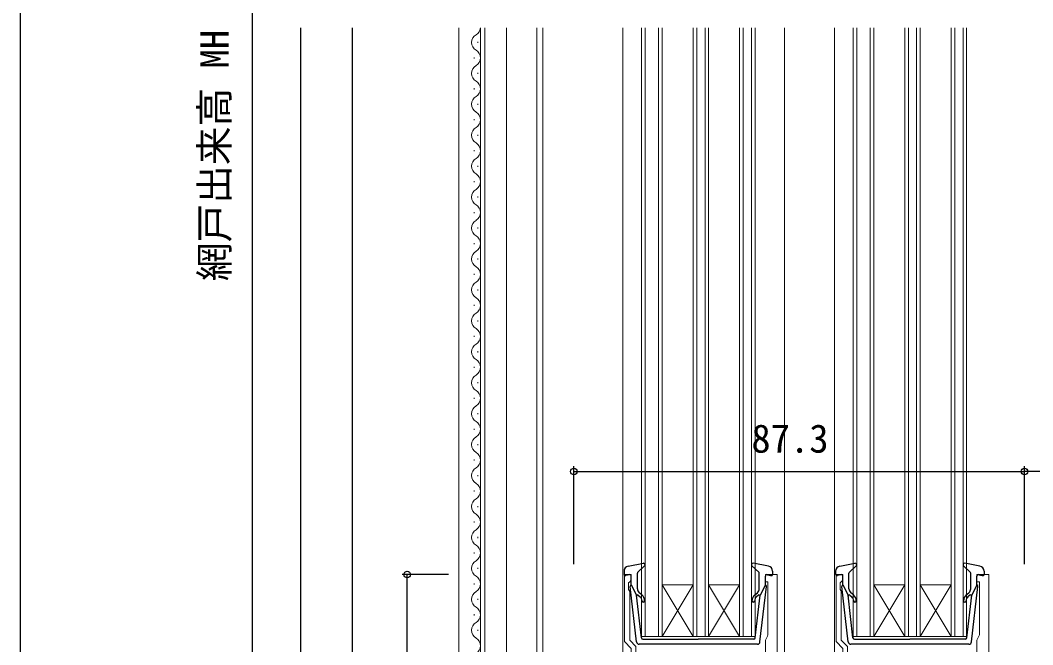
# Model space of a CAD drawing. Units: millimetres, scale not verified. Extents: x -437 to 438, y -331 to 329.
# Drawn here: x -436.9 to -240.7, y -148.8 to -27.7 of the extents above; entities that cross this region are included whole.
import ezdxf
from ezdxf.enums import TextEntityAlignment as Align

# ---------------------------------------------------------------- set-up
doc = ezdxf.new("R2010")
doc.units = ezdxf.units.MM
doc.header["$LTSCALE"] = 2
doc.layers.add('0-2_YKK_11', color=7, linetype='Continuous', lineweight=18)
doc.layers.add('0-4_YKK_12', color=2, linetype='Continuous', lineweight=18)
for name, color, linetype in [('0-5_YKK_13', 4, 'Continuous'), ('0-7_YKK_D', 6, 'Continuous'), ('0-8_YKK_ZWAK', 7, 'Continuous'), ('0-9_YSS_K', 3, 'Continuous')]:
    doc.layers.add(name, color=color, linetype=linetype)
doc.styles.add('ＭＳ ゴシック', font='')
doc.styles.get('ＭＳ ゴシック').set_extended_font_data('MS Gothic')

msp = doc.modelspace()

# ---------------------------------------------------------------- linework, layer by layer
at = {"layer": '0-2_YKK_11'}
for points in [[(-317.4, -186.203), (-317.4, -187.403), (-315.9, -187.403), (-315.9, -186.603), (-315.6, -186.303), (-315.2, -186.703), (-315.2, -188.203), (-318.5, -188.203), (-318.5, -149.503), (-319.8, -148.203), (-319.8, -135.203), (-318.5, -135.203), (-318.5, -136.303), (-318.8, -136.603), (-319, -136.803), (-319, -138.056), (-318.9, -138.279), (-318.8, -138.503), (-318.8, -147.93), (-317.6, -149.13), (-317.6, -156.803), (-310.998, -156.803)], [(-292.5, -152.403), (-292.5, -147.903), (-292.115, -147.115), (-292, -146.878), (-292, -136.603), (-292.5, -136.603), (-292.5, -135.203), (-290.2, -135.203), (-290.2, -188.203)], [(-276.4, -186.203), (-276.4, -187.403), (-274.9, -187.403), (-274.9, -186.603), (-274.6, -186.303), (-274.2, -186.703), (-274.2, -188.203), (-277.5, -188.203), (-277.5, -149.503), (-278.8, -148.203), (-278.8, -135.203), (-277.5, -135.203), (-277.5, -136.303), (-277.8, -136.603), (-278, -136.803), (-278, -138.056), (-277.9, -138.279), (-277.8, -138.503), (-277.8, -147.93), (-276.6, -149.13), (-276.6, -156.803), (-269.998, -156.803)], [(-251.5, -152.403), (-251.5, -147.903), (-251.115, -147.115), (-251, -146.878), (-251, -136.603), (-251.5, -136.603), (-251.5, -135.203), (-249.2, -135.203), (-249.2, -188.203)]]:
    msp.add_lwpolyline(points, dxfattribs=at)
at = {"layer": '0-4_YKK_12'}
for p, q in [((-351.9, -207.704), (-351.9, -29.201)), ((-347.7, -164.508), (-347.7, -29.201)), ((-346.9, -163.7), (-346.9, -29.201)), ((-342.7, -163.7), (-342.7, -29.201)), ((-336.8, -165.39), (-336.8, -29.201)), ((-335.6, -29.201), (-335.6, -158.585)), ((-320.1, -29.201), (-320.1, -187.203)), ((-316.5, -147.203), (-316.5, -29.201)), ((-315.8, -29.201), (-315.8, -147.203)), ((-313.2, -147.203), (-313.2, -29.201)), ((-312.5, -29.201), (-312.5, -147.203)), ((-306.5, -147.203), (-306.5, -29.201)), ((-305.8, -29.201), (-305.8, -147.203)), ((-304.2, -147.203), (-304.2, -29.201)), ((-303.5, -29.201), (-303.5, -147.203)), ((-296.8, -29.201), (-296.8, -147.203)), ((-295.2, -147.203), (-295.2, -29.201)), ((-288.8, -29.201), (-288.8, -161.577)), ((-279.1, -29.201), (-279.1, -187.203)), ((-275.5, -147.203), (-275.5, -29.201)), ((-274.8, -29.201), (-274.8, -147.203)), ((-272.2, -147.203), (-272.2, -29.201)), ((-271.5, -29.201), (-271.5, -147.203)), ((-265.5, -147.203), (-265.5, -29.201)), ((-264.8, -29.201), (-264.8, -147.203)), ((-263.2, -147.203), (-263.2, -29.201)), ((-262.5, -29.201), (-262.5, -147.203)), ((-255.8, -29.201), (-255.8, -147.203)), ((-254.2, -147.203), (-254.2, -29.201)), ((-348.2, -32.102), (-348.2, -31.902)), ((-348.96, -35.102), (-348.96, -34.902)), ((-348.2, -38.102), (-348.2, -37.902)), ((-348.96, -41.102), (-348.96, -40.902)), ((-348.2, -44.102), (-348.2, -43.902)), ((-348.96, -47.102), (-348.96, -46.902)), ((-348.2, -50.102), (-348.2, -49.902)), ((-348.96, -53.102), (-348.96, -52.902)), ((-348.2, -56.102), (-348.2, -55.902)), ((-348.96, -59.102), (-348.96, -58.902)), ((-348.2, -62.102), (-348.2, -61.902)), ((-348.96, -65.102), (-348.96, -64.902)), ((-348.2, -68.102), (-348.2, -67.902)), ((-348.96, -71.102), (-348.96, -70.902)), ((-348.2, -74.102), (-348.2, -73.902)), ((-348.96, -77.102), (-348.96, -76.902)), ((-348.2, -80.102), (-348.2, -79.902)), ((-348.96, -83.102), (-348.96, -82.902)), ((-348.2, -86.102), (-348.2, -85.902)), ((-348.96, -89.102), (-348.96, -88.902)), ((-348.2, -92.102), (-348.2, -91.902)), ((-348.96, -95.102), (-348.96, -94.902)), ((-348.2, -98.102), (-348.2, -97.902)), ((-348.96, -101.102), (-348.96, -100.902)), ((-348.2, -104.102), (-348.2, -103.902)), ((-348.96, -107.102), (-348.96, -106.902)), ((-348.2, -110.102), (-348.2, -109.902)), ((-348.96, -113.102), (-348.96, -112.902)), ((-348.2, -116.102), (-348.2, -115.902)), ((-348.96, -119.102), (-348.96, -118.902)), ((-348.2, -122.102), (-348.2, -121.902)), ((-348.96, -125.102), (-348.96, -124.902)), ((-348.2, -128.102), (-348.2, -127.902)), ((-348.96, -131.102), (-348.96, -130.902)), ((-348.2, -134.102), (-348.2, -133.902)), ((-348.96, -137.102), (-348.96, -136.902)), ((-306.5, -137.203), (-312.5, -137.203)), ((-306.5, -147.203), (-312.5, -137.203)), ((-312.5, -147.203), (-306.5, -137.203)), ((-297.5, -137.203), (-303.5, -137.203)), ((-297.5, -147.203), (-303.5, -137.203)), ((-303.5, -147.203), (-297.5, -137.203)), ((-265.5, -137.203), (-271.5, -137.203)), ((-265.5, -147.203), (-271.5, -137.203)), ((-271.5, -147.203), (-265.5, -137.203)), ((-256.5, -137.203), (-262.5, -137.203)), ((-256.5, -147.203), (-262.5, -137.203)), ((-262.5, -147.203), (-256.5, -137.203)), ((-348.2, -140.102), (-348.2, -139.902)), ((-348.96, -143.102), (-348.96, -142.902)), ((-348.2, -146.102), (-348.2, -145.902)), ((-313.5, -147.203), (-316.5, -147.203)), ((-297.5, -147.203), (-313.5, -147.203)), ((-272.5, -147.203), (-275.5, -147.203)), ((-256.5, -147.203), (-272.5, -147.203))]:
    msp.add_line(p, q, dxfattribs=at)
for points in [[(-294.5, -29.201), (-294.5, -147.203), (-297.5, -147.203), (-297.5, -29.201)], [(-253.5, -29.201), (-253.5, -147.203), (-256.5, -147.203), (-256.5, -29.201)]]:
    msp.add_lwpolyline(points, dxfattribs=at)
for centre, start, end in [((-349.418, -29.002), 299.20255, 353.32299), ((-347.741, -32.002), 119.20255, 240.79746), ((-349.418, -35.002), 299.20255, 60.79746), ((-347.741, -38.002), 119.20255, 240.79746), ((-349.418, -41.002), 299.20255, 60.79746), ((-347.741, -44.002), 119.20255, 240.79746), ((-349.418, -47.002), 299.20255, 60.79746), ((-347.741, -50.002), 119.20255, 240.79746), ((-349.418, -53.002), 299.20255, 60.79746), ((-347.741, -56.002), 119.20255, 240.79746), ((-349.418, -59.002), 299.20255, 60.79746), ((-347.741, -62.002), 119.20255, 240.79746), ((-349.418, -65.002), 299.20255, 60.79746), ((-347.741, -68.002), 119.20255, 240.79746), ((-349.418, -71.002), 299.20255, 60.79746), ((-347.741, -74.002), 119.20255, 240.79746), ((-349.418, -77.002), 299.20255, 60.79746), ((-347.741, -80.002), 119.20255, 240.79746), ((-349.418, -83.002), 299.20255, 60.79746), ((-347.741, -86.002), 119.20255, 240.79746), ((-349.418, -89.002), 299.20255, 60.79746), ((-347.741, -92.002), 119.20255, 240.79746), ((-349.418, -95.002), 299.20255, 60.79746), ((-347.741, -98.002), 119.20255, 240.79746), ((-349.418, -101.002), 299.20255, 60.79746), ((-347.741, -104.002), 119.20255, 240.79746), ((-349.418, -107.002), 299.20255, 60.79746), ((-347.741, -110.002), 119.20255, 240.79746), ((-349.418, -113.002), 299.20255, 60.79746), ((-347.741, -116.002), 119.20255, 240.79746), ((-349.418, -119.002), 299.20255, 60.79746), ((-347.741, -122.002), 119.20255, 240.79746), ((-349.418, -125.002), 299.20255, 60.79746), ((-347.741, -128.002), 119.20255, 240.79746), ((-349.418, -131.002), 299.20255, 60.79746), ((-347.741, -134.002), 119.20255, 240.79746), ((-349.418, -137.002), 299.20255, 60.79746), ((-347.741, -140.002), 119.20255, 240.79746), ((-349.418, -143.002), 299.20255, 60.79746), ((-347.741, -146.002), 119.20255, 240.79746), ((-349.418, -149.002), 299.20255, 60.79746)]:
    msp.add_arc(centre, 1.718, start, end, dxfattribs=at)
at = {"layer": '0-5_YKK_13'}
for p, q in [((-319.082, -133.554), (-316.154, -133.011)), ((-291.917, -133.554), (-294.845, -133.011)), ((-278.082, -133.554), (-275.154, -133.011)), ((-250.917, -133.554), (-253.845, -133.011)), ((-319.9, -134.538), (-319.9, -135.106)), ((-318.88, -135.217), (-319.519, -135.395)), ((-317.3, -137.94), (-317.3, -134.939)), ((-317.202, -134.717), (-315.898, -133.528)), ((-293.798, -134.717), (-295.102, -133.528)), ((-293.7, -137.94), (-293.7, -134.939)), ((-292.119, -135.217), (-291.48, -135.395)), ((-291.1, -134.538), (-291.1, -135.106)), ((-278.9, -134.538), (-278.9, -135.106)), ((-277.88, -135.217), (-278.519, -135.395)), ((-276.3, -137.94), (-276.3, -134.939)), ((-276.202, -134.717), (-274.898, -133.528)), ((-252.798, -134.717), (-254.102, -133.528)), ((-252.7, -137.94), (-252.7, -134.939)), ((-251.119, -135.217), (-250.48, -135.395)), ((-250.1, -134.538), (-250.1, -135.106)), ((-318.5, -137.206), (-318.5, -135.506)), ((-318.5, -137.206), (-317.486, -139.206)), ((-292.5, -137.206), (-293.513, -139.206)), ((-292.5, -137.206), (-292.5, -135.506)), ((-277.5, -137.206), (-277.5, -135.506)), ((-277.5, -137.206), (-276.486, -139.206)), ((-251.5, -137.206), (-252.513, -139.206)), ((-251.5, -137.206), (-251.5, -135.506)), ((-317.451, -148.264), (-318.698, -137.524)), ((-316.531, -147.441), (-317.486, -139.206)), ((-317.14, -139.193), (-316.757, -139.514)), ((-316.436, -139.131), (-316.943, -138.706)), ((-294.564, -139.131), (-294.057, -138.706)), ((-294.469, -147.441), (-293.513, -139.206)), ((-293.859, -139.193), (-294.243, -139.514)), ((-293.548, -148.264), (-292.302, -137.524)), ((-276.451, -148.264), (-277.698, -137.524)), ((-275.531, -147.441), (-276.486, -139.206)), ((-276.14, -139.193), (-275.757, -139.514)), ((-275.436, -139.131), (-275.943, -138.706)), ((-253.564, -139.131), (-253.057, -138.706)), ((-253.469, -147.441), (-252.513, -139.206)), ((-252.859, -139.193), (-253.243, -139.514)), ((-252.548, -148.264), (-251.302, -137.524)), ((-294.045, -148.706), (-316.954, -148.706)), ((-316.233, -147.706), (-305.5, -147.706)), ((-294.767, -147.706), (-305.5, -147.706)), ((-253.045, -148.706), (-275.954, -148.706)), ((-275.233, -147.706), (-264.5, -147.706)), ((-253.767, -147.706), (-264.5, -147.706))]:
    msp.add_line(p, q, dxfattribs=at)
for centre, radius, start, end in [((-316.1, -133.306), 0.3, 312.35531, 100.51214), ((-294.9, -133.306), 0.3, 79.48786, 227.64469), ((-275.1, -133.306), 0.3, 312.35531, 100.51214), ((-253.9, -133.306), 0.3, 79.48786, 227.64469), ((-318.9, -134.538), 1, 100.51214, 180), ((-319.6, -135.106), 0.3, 180, 285.56536), ((-318.8, -135.506), 0.3, 0, 105.56536), ((-317, -134.939), 0.3, 132.35531, 180), ((-294, -134.939), 0.3, 0, 47.64469), ((-292.2, -135.506), 0.3, 74.43464, 180), ((-292.1, -134.538), 1, 0, 79.48786), ((-291.4, -135.106), 0.3, 254.43464, 0), ((-277.9, -134.538), 1, 100.51214, 180), ((-278.6, -135.106), 0.3, 180, 285.56536), ((-277.8, -135.506), 0.3, 0, 105.56536), ((-276, -134.939), 0.3, 132.35531, 180), ((-253, -134.939), 0.3, 0, 47.64469), ((-251.2, -135.506), 0.3, 74.43464, 180), ((-251.1, -134.538), 1, 0, 79.48786), ((-250.4, -135.106), 0.3, 254.43464, 0), ((-318.4, -137.489), 0.3, 109.47122, 186.62089), ((-292.6, -137.489), 0.3, 353.37911, 70.52878), ((-277.4, -137.489), 0.3, 109.47122, 186.62089), ((-251.6, -137.489), 0.3, 353.37911, 70.52878), ((-317.269, -139.346), 0.2, 49.99999, 186.62089), ((-316.3, -137.94), 1, 180, 229.99999), ((-317.4, -140.28), 1.5, 0, 49.99999), ((-293.6, -140.28), 1.5, 130.00001, 180), ((-294.7, -137.94), 1, 310.00001, 0), ((-293.731, -139.346), 0.2, 353.37911, 130.00001), ((-276.269, -139.346), 0.2, 49.99999, 186.62089), ((-275.3, -137.94), 1, 180, 229.99999), ((-276.4, -140.28), 1.5, 0, 49.99999), ((-252.6, -140.28), 1.5, 130.00001, 180), ((-253.7, -137.94), 1, 310.00001, 0), ((-252.731, -139.346), 0.2, 353.37911, 130.00001), ((-317.4, -140.28), 1, 0, 49.99999), ((-316.15, -140.28), 0.25, 180, 0), ((-294.85, -140.28), 0.25, 180, 0), ((-293.6, -140.28), 1, 130.00001, 180), ((-276.4, -140.28), 1, 0, 49.99999), ((-275.15, -140.28), 0.25, 180, 0), ((-253.85, -140.28), 0.25, 180, 0), ((-252.6, -140.28), 1, 130.00001, 180), ((-316.954, -148.206), 0.5, 186.62089, 270), ((-316.233, -147.406), 0.3, 186.62089, 270), ((-294.767, -147.406), 0.3, 270, 353.37911), ((-294.045, -148.206), 0.5, 270, 353.37911), ((-275.954, -148.206), 0.5, 186.62089, 270), ((-275.233, -147.406), 0.3, 186.62089, 270), ((-253.767, -147.406), 0.3, 270, 353.37911), ((-253.045, -148.206), 0.5, 270, 353.37911)]:
    msp.add_arc(centre, radius, start, end, dxfattribs=at)
at = {"layer": '0-7_YKK_D'}
for p, q in [((-391.9, -203.7), (-391.9, 119.803)), ((-329.6, -133.203), (-329.6, -114.203)), ((-329.6, -115.203), (-242.3, -115.203)), ((-242.3, -133.203), (-242.3, -114.203)), ((-242.3, -133.203), (-242.3, -114.203)), ((-209.302, -115.203), (-242.3, -115.203)), ((-353.9, -135.202), (-362.897, -135.201)), ((-361.899, -188.201), (-361.897, -135.201))]:
    msp.add_line(p, q, dxfattribs=at)
for centre in [(-329.6, -115.203), (-242.3, -115.203), (-242.3, -115.203), (-361.897, -135.201)]:
    msp.add_circle(centre, 0.637, dxfattribs=at)
at = {"layer": '0-8_YKK_ZWAK'}
msp.add_line((-436.9, 293.8), (-436.9, -331.2), dxfattribs=at)
at = {"layer": '0-9_YSS_K'}
for p, q in [((-382.602, -29.201), (-382.602, -277.779)), ((-372.602, -29.201), (-372.602, -267.779))]:
    msp.add_line(p, q, dxfattribs=at)

# ---------------------------------------------------------------- texts
at = {"layer": '0-7_YKK_D', "style": 'ＭＳ ゴシック'}
msp.add_text('網戸出来高 MH', height=5.499, rotation=90, dxfattribs=at).set_placement((-394.88, -78.298), align=Align.BOTTOM_LEFT)
msp.add_text('87.3', height=5.499, dxfattribs=at).set_placement((-295.218, -113.203), align=Align.BOTTOM_LEFT)

doc.saveas('drawing.dxf')
